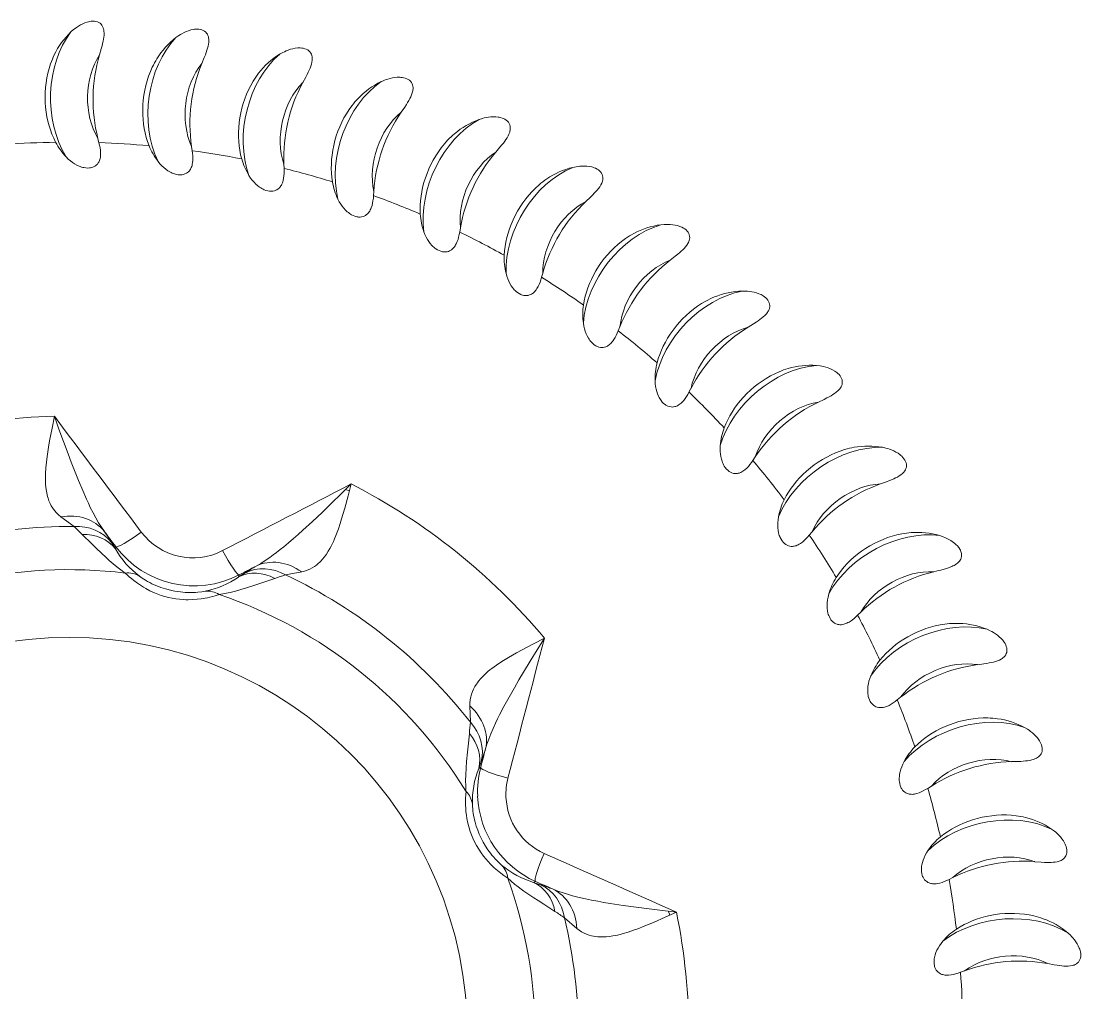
# Model space of a CAD drawing. Extents: x 89 to 601, y -20 to 440.
# Drawn here: x 568.77 to 601.11, y 135.06 to 164.71 of the extents above; entities that cross this region are included whole.
import ezdxf

# ---------------------------------------------------------------- set-up
doc = ezdxf.new("R2010")
doc.units = 0
doc.header["$LTSCALE"] = 7
doc.header["$MEASUREMENT"] = 0
doc.layers.add('8', color=250, linetype='CONTINUOUS', lineweight=15)

msp = doc.modelspace()

# ---------------------------------------------------------------- linework, layer by layer
at = {"layer": '8', "ltscale": 0.003281}
for p, q in [((571.147, 161), (571.115, 161.128)), ((576.795, 160.215), (576.79, 160.346)), ((579.526, 159.384), (579.535, 159.515)), ((584.655, 156.892), (584.691, 157.018)), ((586.996, 155.257), (587.045, 155.379)), ((589.153, 153.387), (589.214, 153.503)), ((591.103, 151.302), (591.176, 151.411)), ((592.824, 149.025), (592.908, 149.125)), ((597.088, 138.515), (597.206, 138.573)), ((597.44, 135.682), (597.563, 135.727))]:
    msp.add_line(p, q, dxfattribs=at)
at = {"layer": '8', "ltscale": 0.003282}
for p, q in [((573.992, 160.756), (573.973, 160.886)), ((582.156, 158.272), (582.178, 158.401)), ((594.298, 146.58), (594.392, 146.671)), ((596.442, 141.296), (596.553, 141.366))]:
    msp.add_line(p, q, dxfattribs=at)
at = {"layer": '8', "ltscale": 0.003135}
msp.add_line((578.786, 150.372), (578.668, 150.412), dxfattribs=at)
at = {"layer": '8', "ltscale": 0.012494}
for p, q in [((569.982, 149.58), (570.385, 149.284)), ((576.842, 147.81), (577.333, 147.902))]:
    msp.add_line(p, q, dxfattribs=at)
at = {"layer": '8', "ltscale": 0.005581}
for p, q in [((571.532, 148.794), (571.648, 148.604)), ((575.408, 147.746), (575.596, 147.867))]:
    msp.add_line(p, q, dxfattribs=at)
at = {"layer": '8', "ltscale": 0.001646}
for p, q in [((571.663, 148.668), (571.648, 148.604)), ((575.423, 147.81), (575.408, 147.746)), ((584.469, 138.456), (584.409, 138.427))]:
    msp.add_line(p, q, dxfattribs=at)
at = {"layer": '8', "ltscale": 0.00328}
msp.add_line((595.508, 143.994), (595.612, 144.075), dxfattribs=at)
at = {"layer": '8', "ltscale": 0.012508}
msp.add_line((582.461, 143.813), (582.481, 143.313), dxfattribs=at)
at = {"layer": '8', "ltscale": 0.0056}
msp.add_line((582.813, 142.112), (582.736, 141.902), dxfattribs=at)
at = {"layer": '8', "ltscale": 0.00165}
msp.add_line((582.795, 141.93), (582.736, 141.902), dxfattribs=at)
at = {"layer": '8', "ltscale": 0.005584}
msp.add_line((584.409, 138.427), (584.621, 138.356), dxfattribs=at)
at = {"layer": '8', "ltscale": 0.003136}
msp.add_line((588.569, 137.423), (588.526, 137.541), dxfattribs=at)
at = {"layer": '8', "ltscale": 0.012496}
msp.add_line((585.354, 137.347), (585.732, 137.02), dxfattribs=at)
at = {"layer": '8'}
for points in [[(570.292, 164.38), (570.374, 164.452), (570.417, 164.487), (570.462, 164.519), (570.523, 164.56), (570.586, 164.597), (570.652, 164.63), (570.72, 164.659), (570.791, 164.682), (570.827, 164.691), (570.863, 164.699), (570.912, 164.705), (570.96, 164.708), (571.009, 164.706), (571.056, 164.698), (571.101, 164.685), (571.142, 164.667), (571.179, 164.643), (571.211, 164.614), (571.238, 164.582), (571.259, 164.546), (571.276, 164.508), (571.288, 164.469), (571.295, 164.439), (571.299, 164.408), (571.303, 164.346), (571.302, 164.283), (571.296, 164.22), (571.287, 164.158), (571.275, 164.095), (571.259, 164.025), (571.242, 163.956), (571.216, 163.864), (571.162, 163.68)], [(573.495, 164.206), (573.584, 164.27), (573.63, 164.299), (573.678, 164.327), (573.743, 164.361), (573.809, 164.391), (573.878, 164.417), (573.949, 164.439), (574.022, 164.455), (574.058, 164.46), (574.095, 164.463), (574.145, 164.465), (574.193, 164.462), (574.241, 164.455), (574.287, 164.443), (574.331, 164.425), (574.37, 164.402), (574.404, 164.375), (574.433, 164.343), (574.456, 164.308), (574.474, 164.27), (574.486, 164.231), (574.494, 164.19), (574.498, 164.16), (574.499, 164.129), (574.496, 164.066), (574.488, 164.004), (574.476, 163.942), (574.46, 163.881), (574.442, 163.82), (574.419, 163.752), (574.394, 163.685), (574.36, 163.596), (574.287, 163.419)], [(569.783, 163.679), (569.753, 163.613), (569.724, 163.546), (569.696, 163.477), (569.671, 163.407), (569.625, 163.266), (569.587, 163.123), (569.556, 162.977), (569.532, 162.83), (569.515, 162.681), (569.505, 162.531), (569.502, 162.381), (569.506, 162.231), (569.517, 162.082), (569.535, 161.933), (569.56, 161.786), (569.589, 161.652), (569.624, 161.519), (569.665, 161.388), (569.712, 161.26), (569.765, 161.134), (569.824, 161.013)], [(576.661, 163.698), (576.757, 163.752), (576.806, 163.777), (576.856, 163.799), (576.924, 163.826), (576.994, 163.85), (577.065, 163.868), (577.138, 163.882), (577.211, 163.89), (577.249, 163.892), (577.286, 163.892), (577.335, 163.888), (577.383, 163.88), (577.43, 163.868), (577.474, 163.851), (577.516, 163.829), (577.552, 163.802), (577.583, 163.771), (577.609, 163.737), (577.628, 163.699), (577.642, 163.66), (577.65, 163.619), (577.654, 163.578), (577.654, 163.547), (577.652, 163.516), (577.643, 163.455), (577.628, 163.394), (577.61, 163.333), (577.588, 163.274), (577.563, 163.216), (577.533, 163.15), (577.502, 163.086), (577.458, 163.001), (577.367, 162.833)], [(572.915, 163.563), (572.878, 163.5), (572.842, 163.436), (572.807, 163.37), (572.775, 163.304), (572.715, 163.168), (572.662, 163.03), (572.616, 162.888), (572.576, 162.744), (572.544, 162.598), (572.519, 162.45), (572.5, 162.301), (572.489, 162.151), (572.484, 162.002), (572.486, 161.852), (572.495, 161.703), (572.51, 161.566), (572.531, 161.43), (572.558, 161.296), (572.591, 161.163), (572.631, 161.033), (572.677, 160.906)], [(576.018, 163.119), (575.974, 163.06), (575.932, 163.001), (575.89, 162.939), (575.851, 162.876), (575.777, 162.748), (575.71, 162.615), (575.649, 162.479), (575.595, 162.34), (575.548, 162.198), (575.507, 162.054), (575.473, 161.908), (575.446, 161.76), (575.426, 161.612), (575.412, 161.463), (575.406, 161.313), (575.406, 161.176), (575.413, 161.038), (575.426, 160.902), (575.445, 160.767), (575.471, 160.633), (575.503, 160.502)], [(579.757, 162.862), (579.858, 162.906), (579.909, 162.925), (579.962, 162.942), (580.032, 162.962), (580.104, 162.978), (580.176, 162.989), (580.25, 162.996), (580.325, 162.996), (580.362, 162.994), (580.399, 162.989), (580.447, 162.98), (580.494, 162.968), (580.54, 162.951), (580.582, 162.929), (580.621, 162.903), (580.654, 162.873), (580.682, 162.838), (580.704, 162.801), (580.719, 162.762), (580.729, 162.721), (580.733, 162.68), (580.732, 162.639), (580.729, 162.608), (580.724, 162.578), (580.708, 162.517), (580.687, 162.458), (580.663, 162.4), (580.634, 162.344), (580.604, 162.288), (580.567, 162.226), (580.529, 162.166), (580.477, 162.086), (580.369, 161.928)], [(579.057, 162.353), (579.007, 162.3), (578.959, 162.245), (578.911, 162.188), (578.866, 162.129), (578.779, 162.01), (578.698, 161.885), (578.624, 161.756), (578.555, 161.623), (578.493, 161.487), (578.438, 161.347), (578.389, 161.206), (578.346, 161.062), (578.31, 160.916), (578.281, 160.769), (578.259, 160.622), (578.246, 160.485), (578.238, 160.348), (578.236, 160.211), (578.241, 160.074), (578.253, 159.939), (578.271, 159.805)], [(582.749, 161.707), (582.854, 161.74), (582.907, 161.754), (582.961, 161.766), (583.033, 161.778), (583.106, 161.786), (583.179, 161.79), (583.254, 161.788), (583.327, 161.781), (583.364, 161.775), (583.4, 161.767), (583.447, 161.753), (583.493, 161.735), (583.537, 161.713), (583.576, 161.687), (583.612, 161.657), (583.642, 161.624), (583.666, 161.587), (583.684, 161.548), (583.695, 161.507), (583.7, 161.466), (583.7, 161.424), (583.695, 161.383), (583.689, 161.353), (583.681, 161.323), (583.659, 161.265), (583.632, 161.208), (583.601, 161.153), (583.567, 161.1), (583.531, 161.048), (583.488, 160.99), (583.444, 160.934), (583.383, 160.86), (583.259, 160.714)], [(581.999, 161.274), (581.944, 161.226), (581.891, 161.177), (581.837, 161.125), (581.786, 161.072), (581.687, 160.961), (581.594, 160.846), (581.506, 160.725), (581.424, 160.6), (581.348, 160.471), (581.278, 160.339), (581.215, 160.203), (581.158, 160.064), (581.107, 159.923), (581.063, 159.78), (581.025, 159.636), (580.997, 159.501), (580.975, 159.365), (580.959, 159.229), (580.95, 159.093), (580.948, 158.957), (580.952, 158.822)], [(571.147, 161), (571.165, 160.925), (571.18, 160.846), (571.19, 160.776), (571.196, 160.705), (571.196, 160.629), (571.194, 160.591), (571.189, 160.554), (571.182, 160.519), (571.173, 160.486), (571.163, 160.456), (571.151, 160.429), (571.139, 160.405), (571.125, 160.384), (571.099, 160.349), (571.071, 160.321), (571.043, 160.297), (571.001, 160.271), (570.958, 160.252), (570.916, 160.239), (570.887, 160.233), (570.858, 160.229), (570.802, 160.226), (570.745, 160.229), (570.688, 160.238), (570.652, 160.246), (570.615, 160.256), (570.576, 160.269), (570.538, 160.284), (570.471, 160.315), (570.405, 160.352), (570.339, 160.396), (570.274, 160.446), (570.209, 160.502), (570.146, 160.565)], [(573.992, 160.756), (574.001, 160.678), (574.008, 160.598), (574.011, 160.528), (574.009, 160.457), (574.002, 160.381), (573.995, 160.344), (573.986, 160.308), (573.976, 160.273), (573.963, 160.241), (573.95, 160.213), (573.936, 160.187), (573.921, 160.165), (573.905, 160.145), (573.876, 160.113), (573.845, 160.087), (573.814, 160.067), (573.77, 160.046), (573.726, 160.031), (573.682, 160.023), (573.653, 160.02), (573.624, 160.019), (573.567, 160.022), (573.511, 160.031), (573.455, 160.045), (573.42, 160.057), (573.385, 160.071), (573.347, 160.088), (573.31, 160.107), (573.247, 160.145), (573.186, 160.189), (573.125, 160.239), (573.065, 160.295), (573.007, 160.358), (572.95, 160.427)], [(576.795, 160.215), (576.796, 160.137), (576.795, 160.057), (576.79, 159.987), (576.781, 159.916), (576.766, 159.841), (576.755, 159.805), (576.743, 159.77), (576.729, 159.737), (576.713, 159.706), (576.697, 159.679), (576.68, 159.655), (576.663, 159.635), (576.645, 159.616), (576.612, 159.588), (576.579, 159.566), (576.547, 159.549), (576.5, 159.532), (576.455, 159.522), (576.41, 159.518), (576.381, 159.518), (576.352, 159.52), (576.296, 159.529), (576.241, 159.544), (576.187, 159.564), (576.153, 159.58), (576.12, 159.597), (576.084, 159.618), (576.05, 159.641), (575.991, 159.685), (575.934, 159.735), (575.879, 159.792), (575.825, 159.854), (575.774, 159.922), (575.725, 159.997)], [(585.604, 160.246), (585.711, 160.268), (585.766, 160.276), (585.82, 160.282), (585.894, 160.287), (585.967, 160.287), (586.04, 160.283), (586.114, 160.274), (586.187, 160.259), (586.222, 160.249), (586.258, 160.237), (586.303, 160.218), (586.347, 160.196), (586.388, 160.17), (586.424, 160.14), (586.457, 160.106), (586.483, 160.069), (586.504, 160.03), (586.517, 159.99), (586.524, 159.948), (586.525, 159.906), (586.52, 159.865), (586.511, 159.825), (586.501, 159.795), (586.49, 159.767), (586.462, 159.711), (586.43, 159.657), (586.393, 159.606), (586.354, 159.556), (586.313, 159.508), (586.264, 159.455), (586.214, 159.404), (586.146, 159.337), (586.007, 159.205)], [(584.813, 159.894), (584.753, 159.852), (584.695, 159.808), (584.636, 159.762), (584.579, 159.714), (584.469, 159.615), (584.365, 159.51), (584.265, 159.399), (584.17, 159.284), (584.081, 159.163), (583.998, 159.038), (583.921, 158.91), (583.849, 158.778), (583.784, 158.643), (583.725, 158.506), (583.673, 158.366), (583.631, 158.235), (583.595, 158.102), (583.565, 157.968), (583.541, 157.834), (583.525, 157.699), (583.515, 157.564)], [(579.526, 159.384), (579.52, 159.307), (579.509, 159.227), (579.498, 159.158), (579.481, 159.088), (579.458, 159.016), (579.444, 158.98), (579.428, 158.947), (579.411, 158.915), (579.392, 158.886), (579.373, 158.861), (579.354, 158.84), (579.334, 158.821), (579.315, 158.804), (579.279, 158.779), (579.244, 158.761), (579.21, 158.748), (579.162, 158.736), (579.115, 158.731), (579.071, 158.732), (579.042, 158.735), (579.013, 158.74), (578.958, 158.754), (578.905, 158.775), (578.854, 158.8), (578.822, 158.819), (578.79, 158.84), (578.757, 158.865), (578.725, 158.891), (578.671, 158.941), (578.62, 158.997), (578.571, 159.059), (578.524, 159.126), (578.48, 159.2), (578.439, 159.279)], [(588.29, 158.494), (588.399, 158.505), (588.454, 158.507), (588.509, 158.507), (588.583, 158.504), (588.656, 158.497), (588.728, 158.485), (588.8, 158.469), (588.871, 158.446), (588.906, 158.432), (588.939, 158.417), (588.983, 158.393), (589.024, 158.367), (589.062, 158.336), (589.095, 158.303), (589.124, 158.266), (589.146, 158.227), (589.162, 158.185), (589.172, 158.144), (589.174, 158.101), (589.171, 158.06), (589.162, 158.02), (589.148, 157.981), (589.136, 157.952), (589.121, 157.925), (589.088, 157.872), (589.05, 157.822), (589.008, 157.775), (588.964, 157.73), (588.918, 157.686), (588.864, 157.639), (588.809, 157.593), (588.734, 157.533), (588.583, 157.416)], [(582.156, 158.272), (582.141, 158.196), (582.123, 158.117), (582.104, 158.05), (582.08, 157.983), (582.049, 157.913), (582.032, 157.879), (582.012, 157.848), (581.992, 157.818), (581.97, 157.791), (581.948, 157.769), (581.927, 157.749), (581.906, 157.732), (581.885, 157.718), (581.847, 157.697), (581.81, 157.682), (581.775, 157.672), (581.726, 157.666), (581.679, 157.666), (581.634, 157.671), (581.606, 157.677), (581.578, 157.685), (581.525, 157.705), (581.474, 157.731), (581.426, 157.762), (581.396, 157.784), (581.367, 157.808), (581.337, 157.836), (581.307, 157.866), (581.259, 157.921), (581.214, 157.982), (581.172, 158.049), (581.132, 158.121), (581.096, 158.198), (581.064, 158.282)], [(587.467, 158.227), (587.403, 158.191), (587.34, 158.154), (587.277, 158.114), (587.216, 158.073), (587.096, 157.985), (586.981, 157.892), (586.87, 157.792), (586.764, 157.687), (586.663, 157.576), (586.567, 157.461), (586.477, 157.341), (586.392, 157.218), (586.313, 157.09), (586.24, 156.96), (586.173, 156.826), (586.118, 156.7), (586.068, 156.572), (586.024, 156.442), (585.987, 156.311), (585.956, 156.178), (585.932, 156.045)], [(584.655, 156.892), (584.632, 156.817), (584.606, 156.741), (584.58, 156.676), (584.549, 156.612), (584.511, 156.545), (584.49, 156.514), (584.468, 156.484), (584.444, 156.457), (584.42, 156.433), (584.396, 156.412), (584.373, 156.395), (584.35, 156.381), (584.327, 156.368), (584.287, 156.352), (584.249, 156.341), (584.213, 156.335), (584.163, 156.333), (584.117, 156.338), (584.073, 156.348), (584.046, 156.357), (584.019, 156.368), (583.968, 156.394), (583.92, 156.425), (583.876, 156.46), (583.848, 156.486), (583.822, 156.513), (583.795, 156.544), (583.768, 156.576), (583.726, 156.636), (583.688, 156.702), (583.653, 156.772), (583.621, 156.848), (583.593, 156.929), (583.569, 157.015)], [(589.932, 156.291), (589.865, 156.262), (589.798, 156.232), (589.732, 156.199), (589.666, 156.164), (589.538, 156.09), (589.414, 156.009), (589.293, 155.921), (589.176, 155.828), (589.064, 155.728), (588.957, 155.624), (588.855, 155.514), (588.757, 155.4), (588.665, 155.282), (588.579, 155.159), (588.499, 155.033), (588.431, 154.914), (588.368, 154.792), (588.311, 154.667), (588.26, 154.54), (588.215, 154.412), (588.178, 154.282)], [(590.779, 156.471), (590.888, 156.47), (590.943, 156.467), (590.998, 156.461), (591.071, 156.451), (591.143, 156.436), (591.213, 156.417), (591.283, 156.392), (591.351, 156.362), (591.384, 156.345), (591.416, 156.326), (591.457, 156.299), (591.495, 156.268), (591.529, 156.233), (591.559, 156.197), (591.584, 156.157), (591.602, 156.116), (591.614, 156.073), (591.619, 156.03), (591.617, 155.988), (591.609, 155.947), (591.596, 155.908), (591.578, 155.871), (591.563, 155.844), (591.546, 155.818), (591.507, 155.769), (591.464, 155.724), (591.418, 155.681), (591.369, 155.641), (591.319, 155.602), (591.26, 155.561), (591.201, 155.521), (591.12, 155.469), (590.957, 155.369)], [(586.996, 155.257), (586.965, 155.186), (586.931, 155.113), (586.898, 155.051), (586.861, 154.99), (586.817, 154.928), (586.793, 154.899), (586.767, 154.872), (586.741, 154.848), (586.714, 154.826), (586.688, 154.808), (586.663, 154.793), (586.639, 154.781), (586.615, 154.771), (586.574, 154.759), (586.535, 154.752), (586.498, 154.75), (586.449, 154.754), (586.403, 154.763), (586.361, 154.778), (586.334, 154.79), (586.309, 154.803), (586.261, 154.834), (586.217, 154.87), (586.176, 154.91), (586.151, 154.938), (586.128, 154.968), (586.104, 155.001), (586.081, 155.036), (586.046, 155.101), (586.014, 155.17), (585.986, 155.243), (585.963, 155.322), (585.944, 155.405), (585.929, 155.494)], [(592.181, 154.109), (592.111, 154.087), (592.042, 154.064), (591.972, 154.038), (591.903, 154.01), (591.768, 153.95), (591.636, 153.882), (591.507, 153.808), (591.381, 153.727), (591.26, 153.64), (591.142, 153.547), (591.028, 153.449), (590.92, 153.345), (590.816, 153.237), (590.718, 153.124), (590.625, 153.008), (590.544, 152.896), (590.469, 152.781), (590.399, 152.663), (590.335, 152.542), (590.278, 152.419), (590.226, 152.294)], [(593.042, 154.199), (593.151, 154.187), (593.205, 154.177), (593.259, 154.166), (593.33, 154.148), (593.4, 154.126), (593.469, 154.1), (593.536, 154.068), (593.6, 154.031), (593.631, 154.011), (593.661, 153.988), (593.698, 153.957), (593.733, 153.922), (593.764, 153.884), (593.79, 153.845), (593.81, 153.802), (593.824, 153.76), (593.831, 153.716), (593.831, 153.673), (593.825, 153.631), (593.813, 153.591), (593.796, 153.554), (593.775, 153.518), (593.757, 153.493), (593.737, 153.469), (593.693, 153.425), (593.646, 153.384), (593.595, 153.346), (593.542, 153.311), (593.488, 153.278), (593.426, 153.243), (593.362, 153.21), (593.277, 153.167), (593.104, 153.084)], [(589.153, 153.387), (589.115, 153.32), (589.074, 153.251), (589.035, 153.193), (588.991, 153.135), (588.941, 153.079), (588.914, 153.052), (588.885, 153.028), (588.857, 153.006), (588.827, 152.988), (588.8, 152.973), (588.774, 152.96), (588.748, 152.951), (588.724, 152.944), (588.681, 152.936), (588.642, 152.933), (588.605, 152.935), (588.556, 152.944), (588.512, 152.958), (588.471, 152.977), (588.446, 152.991), (588.422, 153.007), (588.378, 153.043), (588.338, 153.084), (588.301, 153.128), (588.28, 153.158), (588.259, 153.19), (588.239, 153.226), (588.22, 153.263), (588.192, 153.331), (588.168, 153.403), (588.148, 153.479), (588.133, 153.56), (588.122, 153.645), (588.117, 153.734)], [(569.786, 152.652), (569.715, 152.285), (569.642, 151.897), (569.609, 151.706), (569.586, 151.565), (569.565, 151.425), (569.542, 151.25), (569.525, 151.076), (569.514, 150.905), (569.512, 150.826), (569.511, 150.747), (569.512, 150.669), (569.516, 150.592), (569.525, 150.478), (569.541, 150.366), (569.563, 150.257), (569.577, 150.204), (569.592, 150.152), (569.62, 150.07), (569.654, 149.992), (569.693, 149.916), (569.737, 149.844), (569.787, 149.775), (569.846, 149.706), (569.911, 149.641), (569.982, 149.58)], [(569.786, 152.652), (569.927, 152.258), (570.065, 151.879), (570.203, 151.508), (570.301, 151.249), (570.4, 150.993), (570.523, 150.686), (570.65, 150.382), (570.764, 150.122), (570.823, 149.995), (570.883, 149.87), (570.965, 149.707), (571.05, 149.55), (571.137, 149.4), (571.223, 149.264), (571.311, 149.137)], [(591.103, 151.302), (591.058, 151.239), (591.01, 151.174), (590.965, 151.121), (590.916, 151.068), (590.86, 151.017), (590.83, 150.994), (590.799, 150.973), (590.768, 150.954), (590.737, 150.939), (590.709, 150.927), (590.681, 150.917), (590.655, 150.911), (590.63, 150.906), (590.587, 150.902), (590.547, 150.904), (590.511, 150.909), (590.463, 150.923), (590.421, 150.942), (590.382, 150.965), (590.359, 150.982), (590.336, 151.001), (590.296, 151.041), (590.26, 151.085), (590.229, 151.133), (590.21, 151.166), (590.194, 151.199), (590.177, 151.237), (590.163, 151.276), (590.141, 151.346), (590.125, 151.42), (590.113, 151.498), (590.106, 151.58), (590.105, 151.666), (590.109, 151.755)], [(594.19, 151.703), (594.118, 151.689), (594.047, 151.673), (593.975, 151.654), (593.903, 151.634), (593.763, 151.588), (593.624, 151.535), (593.488, 151.474), (593.355, 151.407), (593.224, 151.333), (593.098, 151.253), (592.975, 151.167), (592.856, 151.076), (592.741, 150.979), (592.632, 150.877), (592.527, 150.771), (592.435, 150.668), (592.348, 150.562), (592.267, 150.452), (592.19, 150.338), (592.12, 150.222), (592.056, 150.102)], [(595.056, 151.703), (595.163, 151.679), (595.216, 151.664), (595.268, 151.648), (595.337, 151.622), (595.404, 151.593), (595.47, 151.559), (595.533, 151.521), (595.593, 151.477), (595.622, 151.454), (595.649, 151.429), (595.683, 151.393), (595.714, 151.355), (595.741, 151.314), (595.762, 151.272), (595.778, 151.228), (595.787, 151.184), (595.79, 151.14), (595.786, 151.097), (595.775, 151.056), (595.759, 151.018), (595.738, 150.982), (595.713, 150.949), (595.692, 150.926), (595.67, 150.905), (595.622, 150.865), (595.571, 150.829), (595.517, 150.797), (595.46, 150.768), (595.403, 150.741), (595.337, 150.712), (595.271, 150.686), (595.181, 150.652), (595.001, 150.588)], [(575.944, 148.079), (576.083, 148.159), (576.223, 148.247), (576.365, 148.343), (576.467, 148.417), (576.569, 148.494), (576.679, 148.58), (576.789, 148.668), (576.935, 148.79), (577.081, 148.916), (577.227, 149.044), (577.372, 149.175), (577.663, 149.444), (577.954, 149.719), (578.245, 149.999), (578.537, 150.284), (578.843, 150.585)], [(577.333, 147.902), (577.418, 147.924), (577.5, 147.952), (577.578, 147.985), (577.653, 148.024), (577.724, 148.069), (577.782, 148.11), (577.836, 148.155), (577.889, 148.203), (577.926, 148.241), (577.963, 148.281), (578.032, 148.365), (578.09, 148.446), (578.145, 148.531), (578.197, 148.62), (578.231, 148.683), (578.264, 148.748), (578.3, 148.827), (578.336, 148.907), (578.397, 149.06), (578.455, 149.218), (578.509, 149.381), (578.551, 149.517), (578.592, 149.655), (578.645, 149.842), (578.747, 150.222), (578.843, 150.585)], [(592.824, 149.025), (592.773, 148.966), (592.718, 148.907), (592.668, 148.859), (592.614, 148.812), (592.553, 148.767), (592.52, 148.747), (592.488, 148.729), (592.455, 148.714), (592.423, 148.701), (592.393, 148.692), (592.365, 148.686), (592.338, 148.682), (592.312, 148.68), (592.269, 148.681), (592.23, 148.686), (592.194, 148.696), (592.148, 148.715), (592.108, 148.738), (592.072, 148.765), (592.051, 148.784), (592.03, 148.805), (591.995, 148.849), (591.964, 148.897), (591.937, 148.948), (591.922, 148.982), (591.909, 149.017), (591.897, 149.057), (591.886, 149.097), (591.872, 149.169), (591.864, 149.244), (591.86, 149.323), (591.862, 149.405), (591.87, 149.49), (591.883, 149.579)], [(595.936, 149.1), (595.863, 149.094), (595.791, 149.085), (595.717, 149.075), (595.644, 149.062), (595.499, 149.031), (595.356, 148.992), (595.214, 148.946), (595.075, 148.893), (594.937, 148.833), (594.803, 148.767), (594.672, 148.695), (594.544, 148.616), (594.42, 148.532), (594.3, 148.442), (594.185, 148.347), (594.083, 148.255), (593.985, 148.158), (593.893, 148.057), (593.805, 147.952), (593.723, 147.844), (593.647, 147.732)], [(570.638, 149.044), (570.925, 148.76), (571.069, 148.619), (571.212, 148.481), (571.372, 148.331), (571.46, 148.252), (571.578, 148.15), (571.696, 148.053), (571.815, 147.961), (571.949, 147.866)], [(597.418, 148.591), (597.383, 148.644), (597.343, 148.694), (597.298, 148.74), (597.262, 148.772), (597.224, 148.802), (597.185, 148.83), (597.145, 148.856), (597.062, 148.904), (596.976, 148.945), (596.888, 148.98), (596.798, 149.01)], [(597.418, 148.591), (597.434, 148.56), (597.448, 148.528), (597.459, 148.495), (597.466, 148.461), (597.471, 148.417), (597.469, 148.374), (597.46, 148.333), (597.446, 148.294), (597.426, 148.258), (597.403, 148.225), (597.376, 148.195), (597.346, 148.168), (597.314, 148.144), (597.28, 148.121), (597.245, 148.101), (597.208, 148.082), (597.171, 148.065), (597.095, 148.035), (597.017, 148.008), (596.938, 147.985), (596.834, 147.957), (596.765, 147.94), (596.626, 147.906)], [(571.949, 147.866), (572.005, 147.813), (572.068, 147.755), (572.135, 147.698), (572.208, 147.639), (572.319, 147.556), (572.441, 147.474), (572.507, 147.433), (572.575, 147.393), (572.702, 147.326), (572.769, 147.294), (572.837, 147.264), (572.941, 147.222), (573.048, 147.183), (573.158, 147.15), (573.269, 147.121), (573.381, 147.097), (573.494, 147.078), (573.607, 147.065), (573.72, 147.056), (573.795, 147.053), (573.869, 147.051), (574.014, 147.055), (574.144, 147.065), (574.269, 147.08), (574.388, 147.099), (574.463, 147.114), (574.535, 147.13), (574.618, 147.151), (574.695, 147.172), (574.817, 147.212)], [(572.38, 147.772), (572.461, 147.714), (572.564, 147.648), (572.626, 147.612), (572.694, 147.576), (572.762, 147.542), (572.835, 147.508), (572.967, 147.453), (573.036, 147.427), (573.108, 147.403), (573.181, 147.381), (573.255, 147.36), (573.356, 147.336), (573.457, 147.316), (573.558, 147.299), (573.633, 147.29), (573.707, 147.282), (573.78, 147.277), (573.85, 147.273), (573.935, 147.272), (574.015, 147.273), (574.092, 147.276), (574.164, 147.282), (574.288, 147.296), (574.388, 147.313)], [(574.817, 147.212), (574.981, 147.24), (575.146, 147.274), (575.312, 147.315), (575.479, 147.362), (575.647, 147.413), (575.873, 147.486), (576.025, 147.538), (576.51, 147.704)], [(593.486, 146.443), (593.459, 146.484), (593.436, 146.526), (593.417, 146.571), (593.405, 146.605), (593.394, 146.64), (593.378, 146.714), (593.369, 146.791), (593.365, 146.872), (593.369, 146.957), (593.379, 147.044), (593.396, 147.135), (593.42, 147.229)], [(593.486, 146.443), (593.522, 146.401), (593.542, 146.382), (593.563, 146.363), (593.595, 146.341), (593.632, 146.321), (593.673, 146.305), (593.697, 146.298), (593.723, 146.293), (593.76, 146.29), (593.802, 146.29), (593.847, 146.296), (593.877, 146.303), (593.908, 146.312), (593.939, 146.323), (593.97, 146.336), (594.003, 146.353), (594.036, 146.371), (594.097, 146.41), (594.139, 146.441), (594.179, 146.473), (594.241, 146.526), (594.298, 146.58)], [(597.401, 146.33), (597.328, 146.331), (597.255, 146.33), (597.181, 146.327), (597.106, 146.322), (596.959, 146.306), (596.813, 146.283), (596.667, 146.252), (596.522, 146.214), (596.38, 146.169), (596.239, 146.117), (596.101, 146.058), (595.965, 145.994), (595.833, 145.923), (595.705, 145.846), (595.58, 145.763), (595.469, 145.682), (595.362, 145.596), (595.259, 145.506), (595.161, 145.41), (595.069, 145.311), (594.981, 145.208)], [(584.74, 145.882), (584.409, 145.708), (584.06, 145.524), (583.891, 145.431), (583.766, 145.361), (583.644, 145.29), (583.492, 145.198), (583.345, 145.103), (583.204, 145.005), (583.141, 144.957), (583.079, 144.909), (583.019, 144.859), (582.961, 144.808), (582.877, 144.73), (582.8, 144.648), (582.729, 144.563), (582.696, 144.519), (582.664, 144.474), (582.619, 144.401), (582.578, 144.326), (582.543, 144.248), (582.514, 144.169), (582.491, 144.087), (582.474, 143.998), (582.464, 143.907), (582.461, 143.813)], [(584.74, 145.882), (584.52, 145.526), (584.31, 145.182), (584.105, 144.842), (583.964, 144.604), (583.825, 144.366), (583.662, 144.079), (583.503, 143.791), (583.371, 143.539), (583.309, 143.414), (583.249, 143.289), (583.173, 143.124), (583.103, 142.96), (583.04, 142.798), (582.987, 142.647), (582.943, 142.499)], [(598.248, 146.15), (598.348, 146.104), (598.396, 146.079), (598.444, 146.051), (598.506, 146.012), (598.566, 145.97), (598.623, 145.923), (598.677, 145.872), (598.727, 145.817), (598.75, 145.788), (598.771, 145.758), (598.797, 145.716), (598.819, 145.672), (598.837, 145.627), (598.849, 145.581), (598.856, 145.535), (598.856, 145.49), (598.849, 145.446), (598.836, 145.406), (598.817, 145.368), (598.793, 145.334), (598.765, 145.303), (598.734, 145.276), (598.709, 145.258), (598.683, 145.241), (598.628, 145.212), (598.57, 145.188), (598.51, 145.168), (598.449, 145.151), (598.388, 145.136), (598.317, 145.122), (598.247, 145.11), (598.152, 145.095), (597.962, 145.07)], [(595.508, 143.994), (595.446, 143.947), (595.38, 143.901), (595.321, 143.864), (595.258, 143.829), (595.189, 143.798), (595.153, 143.785), (595.118, 143.774), (595.083, 143.766), (595.048, 143.761), (595.017, 143.758), (594.988, 143.758), (594.961, 143.76), (594.936, 143.763), (594.894, 143.773), (594.856, 143.787), (594.824, 143.803), (594.783, 143.831), (594.748, 143.862), (594.719, 143.896), (594.702, 143.92), (594.686, 143.944), (594.66, 143.995), (594.64, 144.048), (594.625, 144.103), (594.617, 144.14), (594.612, 144.177), (594.608, 144.218), (594.606, 144.26), (594.607, 144.333), (594.614, 144.409), (594.627, 144.486), (594.646, 144.566), (594.671, 144.648), (594.703, 144.732)], [(598.568, 143.421), (598.495, 143.43), (598.423, 143.436), (598.349, 143.441), (598.274, 143.444), (598.126, 143.444), (597.978, 143.436), (597.83, 143.42), (597.682, 143.397), (597.536, 143.367), (597.39, 143.331), (597.247, 143.287), (597.105, 143.237), (596.967, 143.18), (596.831, 143.117), (596.698, 143.048), (596.579, 142.979), (596.464, 142.905), (596.352, 142.825), (596.245, 142.741), (596.142, 142.652), (596.044, 142.558)], [(582.451, 142.964), (582.41, 142.585), (582.39, 142.397), (582.364, 142.118), (582.348, 141.913), (582.338, 141.71), (582.335, 141.54), (582.338, 141.372), (582.347, 141.207)], [(599.392, 143.153), (599.486, 143.098), (599.532, 143.067), (599.576, 143.035), (599.634, 142.99), (599.689, 142.941), (599.741, 142.889), (599.789, 142.833), (599.833, 142.773), (599.853, 142.742), (599.871, 142.709), (599.892, 142.665), (599.91, 142.619), (599.923, 142.572), (599.93, 142.525), (599.932, 142.479), (599.927, 142.434), (599.916, 142.391), (599.898, 142.352), (599.876, 142.316), (599.848, 142.285), (599.817, 142.257), (599.784, 142.234), (599.757, 142.218), (599.729, 142.204), (599.671, 142.181), (599.611, 142.163), (599.55, 142.15), (599.487, 142.139), (599.424, 142.131), (599.353, 142.124), (599.282, 142.119), (599.186, 142.115), (598.995, 142.11)], [(596.442, 141.296), (596.375, 141.256), (596.304, 141.217), (596.242, 141.186), (596.176, 141.158), (596.103, 141.134), (596.067, 141.125), (596.03, 141.118), (595.994, 141.114), (595.96, 141.112), (595.929, 141.113), (595.9, 141.116), (595.873, 141.12), (595.848, 141.126), (595.807, 141.14), (595.772, 141.158), (595.741, 141.178), (595.703, 141.21), (595.672, 141.244), (595.646, 141.281), (595.631, 141.306), (595.619, 141.332), (595.598, 141.385), (595.584, 141.44), (595.574, 141.497), (595.571, 141.534), (595.569, 141.572), (595.569, 141.613), (595.572, 141.654), (595.581, 141.727), (595.596, 141.802), (595.617, 141.878), (595.644, 141.955), (595.678, 142.034), (595.718, 142.114)], [(582.376, 140.374), (582.405, 140.233), (582.423, 140.161), (582.443, 140.09), (582.477, 139.983), (582.516, 139.876), (582.56, 139.771), (582.608, 139.666), (582.669, 139.552), (582.735, 139.44), (582.807, 139.332), (582.882, 139.229), (582.953, 139.142), (583.025, 139.059), (583.1, 138.98), (583.156, 138.925), (583.212, 138.872), (583.312, 138.784), (583.409, 138.706), (583.501, 138.639), (583.565, 138.595), (583.623, 138.556)], [(599.425, 140.406), (599.353, 140.422), (599.282, 140.437), (599.209, 140.449), (599.135, 140.46), (598.988, 140.475), (598.839, 140.483), (598.69, 140.483), (598.541, 140.475), (598.392, 140.461), (598.244, 140.439), (598.097, 140.411), (597.951, 140.376), (597.807, 140.334), (597.665, 140.286), (597.526, 140.231), (597.401, 140.175), (597.278, 140.113), (597.159, 140.045), (597.043, 139.973), (596.931, 139.895), (596.825, 139.812)], [(582.626, 140.264), (582.662, 140.144), (582.704, 140.021), (582.754, 139.897), (582.811, 139.773), (582.875, 139.652), (582.944, 139.535), (583.017, 139.424), (583.092, 139.321), (583.139, 139.261), (583.186, 139.204), (583.237, 139.147), (583.287, 139.094), (583.367, 139.016), (583.436, 138.955)], [(600.216, 140.054), (600.304, 139.989), (600.346, 139.954), (600.387, 139.917), (600.44, 139.866), (600.489, 139.812), (600.535, 139.755), (600.578, 139.694), (600.615, 139.629), (600.631, 139.596), (600.646, 139.562), (600.663, 139.516), (600.675, 139.469), (600.683, 139.421), (600.686, 139.373), (600.682, 139.327), (600.673, 139.282), (600.657, 139.241), (600.636, 139.204), (600.61, 139.171), (600.579, 139.142), (600.546, 139.118), (600.51, 139.098), (600.481, 139.086), (600.452, 139.075), (600.392, 139.058), (600.331, 139.046), (600.268, 139.039), (600.205, 139.035), (600.142, 139.034), (600.07, 139.034), (599.998, 139.037), (599.903, 139.043), (599.712, 139.057)], [(597.088, 138.515), (597.017, 138.482), (596.943, 138.451), (596.878, 138.427), (596.809, 138.406), (596.735, 138.39), (596.697, 138.385), (596.66, 138.382), (596.624, 138.381), (596.589, 138.383), (596.558, 138.387), (596.53, 138.392), (596.504, 138.4), (596.48, 138.408), (596.44, 138.427), (596.407, 138.448), (596.378, 138.471), (596.344, 138.507), (596.317, 138.544), (596.295, 138.583), (596.283, 138.61), (596.273, 138.637), (596.258, 138.692), (596.25, 138.748), (596.246, 138.805), (596.246, 138.843), (596.249, 138.881), (596.253, 138.921), (596.26, 138.962), (596.277, 139.034), (596.3, 139.107), (596.328, 139.18), (596.364, 139.254), (596.405, 139.329), (596.453, 139.404)], [(583.623, 138.556), (583.726, 138.465), (583.832, 138.375), (583.943, 138.287), (584.029, 138.222), (584.117, 138.159), (584.298, 138.034), (584.419, 137.953), (584.545, 137.871), (584.719, 137.759), (585.063, 137.54)], [(585.004, 138.217), (585.153, 138.157), (585.31, 138.102), (585.473, 138.052), (585.594, 138.018), (585.718, 137.986), (585.854, 137.953), (585.991, 137.923), (586.178, 137.885), (586.366, 137.849), (586.558, 137.815), (586.751, 137.783), (587.143, 137.723), (587.539, 137.667), (587.94, 137.614), (588.344, 137.564), (588.771, 137.512)], [(585.732, 137.02), (585.802, 136.967), (585.875, 136.921), (585.95, 136.88), (586.027, 136.846), (586.106, 136.818), (586.174, 136.799), (586.243, 136.784), (586.313, 136.773), (586.366, 136.768), (586.42, 136.764), (586.529, 136.762), (586.629, 136.767), (586.73, 136.777), (586.832, 136.792), (586.902, 136.805), (586.973, 136.82), (587.057, 136.84), (587.142, 136.862), (587.301, 136.91), (587.461, 136.964), (587.621, 137.023), (587.754, 137.075), (587.887, 137.129), (588.066, 137.204), (588.427, 137.361), (588.771, 137.512)], [(599.961, 137.318), (599.892, 137.342), (599.822, 137.364), (599.751, 137.384), (599.679, 137.402), (599.534, 137.433), (599.387, 137.456), (599.239, 137.471), (599.09, 137.48), (598.94, 137.481), (598.791, 137.475), (598.641, 137.462), (598.492, 137.442), (598.345, 137.416), (598.199, 137.383), (598.055, 137.343), (597.924, 137.3), (597.796, 137.251), (597.67, 137.196), (597.547, 137.136), (597.428, 137.071), (597.313, 136.999)], [(600.711, 136.885), (600.792, 136.811), (600.83, 136.772), (600.868, 136.732), (600.914, 136.675), (600.958, 136.616), (600.998, 136.554), (601.034, 136.489), (601.064, 136.421), (601.077, 136.387), (601.088, 136.351), (601.1, 136.304), (601.107, 136.255), (601.11, 136.207), (601.108, 136.159), (601.099, 136.113), (601.085, 136.07), (601.065, 136.031), (601.041, 135.996), (601.011, 135.966), (600.978, 135.941), (600.942, 135.92), (600.904, 135.904), (600.874, 135.895), (600.844, 135.887), (600.783, 135.876), (600.72, 135.871), (600.657, 135.871), (600.594, 135.873), (600.531, 135.879), (600.46, 135.887), (600.389, 135.897), (600.294, 135.913), (600.106, 135.947)], [(597.44, 135.682), (597.366, 135.657), (597.289, 135.633), (597.221, 135.616), (597.151, 135.603), (597.075, 135.594), (597.038, 135.593), (597, 135.594), (596.964, 135.597), (596.93, 135.602), (596.9, 135.61), (596.872, 135.618), (596.847, 135.628), (596.824, 135.639), (596.787, 135.662), (596.756, 135.686), (596.73, 135.712), (596.699, 135.751), (596.676, 135.792), (596.658, 135.833), (596.649, 135.86), (596.642, 135.888), (596.633, 135.945), (596.63, 136.001), (596.633, 136.059), (596.637, 136.096), (596.644, 136.133), (596.652, 136.173), (596.663, 136.213), (596.687, 136.283), (596.718, 136.353), (596.754, 136.422), (596.797, 136.493), (596.846, 136.563), (596.902, 136.633)]]:
    msp.add_lwpolyline(points, dxfattribs=at)
msp.add_circle((570.234, 133.741), 12.161, dxfattribs=at)
for centre, radius, start, end in [((571.922, 162.662), 2.368, 133.4957, 154.5677), ((574.936, 162.327), 2.368, 127.4957, 148.5677), ((575.762, 162.32), 4.797, 163.5291, 194.3925), ((577.898, 161.679), 2.368, 121.4957, 142.5677), ((578.719, 161.586), 4.797, 157.5291, 188.3925), ((581.583, 160.546), 4.797, 151.5291, 182.3925), ((580.777, 160.725), 2.368, 115.4957, 136.5677), ((584.323, 159.213), 4.797, 145.5291, 176.3925), ((583.54, 159.475), 2.368, 109.4957, 130.5677), ((570.234, 133.741), 27.275, 90.8613, 94.0809), ((571.543, 161.909), 1.939, 207.5475, 223.8921), ((570.234, 133.741), 27.275, 84.8613, 88.0809), ((574.481, 161.618), 1.939, 201.5475, 217.8921), ((570.234, 133.741), 27.275, 78.8613, 82.0809), ((586.908, 157.601), 4.797, 139.5291, 170.3925), ((577.371, 161.022), 1.939, 195.5475, 211.8921), ((570.234, 133.741), 27.275, 72.8613, 76.0809), ((586.157, 157.944), 2.368, 103.4957, 124.5677), ((580.184, 160.126), 1.939, 189.5475, 205.8921), ((570.234, 133.741), 27.275, 66.8613, 70.0809), ((589.311, 155.727), 4.797, 133.5291, 164.3925), ((582.887, 158.942), 1.939, 183.5475, 199.8921), ((588.599, 156.147), 2.368, 97.4957, 118.5677), ((570.234, 133.741), 27.275, 60.8613, 64.0809), ((585.452, 157.481), 1.939, 177.5475, 193.8921), ((591.505, 153.613), 4.797, 127.5291, 158.3925), ((570.234, 133.741), 27.275, 54.8613, 58.0809), ((590.841, 154.104), 2.368, 91.4957, 112.5677), ((587.85, 155.76), 1.939, 171.5475, 187.8921), ((570.234, 133.741), 27.275, 48.8613, 52.0809), ((593.465, 151.28), 4.797, 121.5291, 152.3925), ((590.056, 153.798), 1.939, 165.5475, 181.8921), ((592.856, 151.839), 2.368, 85.4957, 106.5677), ((570.234, 133.741), 27.275, 42.8613, 46.0809), ((595.171, 148.756), 4.797, 115.5291, 146.3925), ((570.234, 133.741), 18.916, 91.3566, 114.3577), ((592.043, 151.616), 1.939, 159.5475, 175.8921), ((594.624, 149.375), 2.368, 79.4957, 100.5677), ((570.234, 133.741), 27.275, 36.8613, 40.0809), ((570.234, 133.741), 18.916, 39.928, 62.9292), ((596.604, 146.067), 4.797, 109.5291, 140.3925), ((593.793, 149.239), 1.939, 153.5475, 169.8921), ((570.234, 133.741), 15.544, 89.4443, 116.27), ((561.421, 139.594), 13.2, 45.7119, 47.2286), ((561.919, 142.822), 11.318, 31.8529, 33.9175), ((574.013, 150.296), 1.967, 216.8351, 297.4506), ((596.125, 146.74), 2.368, 73.4957, 94.5677), ((570.234, 133.741), 27.275, 30.8613, 34.0809), ((574.018, 149.949), 2.725, 209.5957, 233.0547), ((574.051, 150.464), 2.988, 216.9493, 297.3364), ((570.234, 133.741), 14.229, 83.0754, 122.6389), ((572.023, 147.165), 0.705, 59.521, 95.9589), ((581.666, 138.314), 11.318, 120.3684, 122.4329), ((580.717, 135.181), 13.211, 107.0573, 108.5728), ((570.234, 133.741), 15.544, 38.0122, 64.8414), ((597.748, 143.243), 4.797, 103.5291, 134.3925), ((573.858, 149.985), 2.724, 281.23, 304.6937), ((595.283, 146.691), 1.939, 147.5475, 163.8921), ((574.447, 146.612), 0.705, 58.3263, 94.7646), ((570.234, 133.741), 14.229, 31.6469, 71.2102), ((570.234, 133.741), 27.275, 24.8613, 28.0809), ((597.342, 143.962), 2.368, 67.4957, 88.5677), ((596.5, 144.002), 1.939, 141.5475, 157.8921), ((598.591, 140.315), 4.797, 97.5291, 128.3925), ((570.234, 133.741), 27.275, 18.8613, 22.0809), ((569.419, 144.272), 13.097, 354.2694, 355.8032), ((598.262, 141.073), 2.368, 61.4957, 82.5677), ((572.146, 145.906), 11.322, 340.4229, 342.4875), ((597.429, 141.2), 1.939, 135.5475, 151.8921), ((599.123, 137.315), 4.797, 91.5291, 122.3925), ((585.266, 140.889), 2.725, 158.1735, 181.6277), ((585.698, 141.183), 2.997, 165.5623, 182.478), ((585.543, 141.108), 1.977, 165.4735, 182.4118), ((585.295, 140.892), 2.964, 173.9035, 190.0574), ((581.845, 140.712), 0.705, 8.0924, 44.5303), ((585.688, 141.183), 2.988, 182.4883, 245.9102), ((585.533, 141.108), 1.967, 182.4282, 246.0247), ((570.234, 133.741), 27.275, 12.8613, 16.0809), ((584.96, 140.907), 2.42, 182.2725, 195.4181), ((598.874, 138.103), 2.368, 55.4957, 76.5677), ((598.059, 138.317), 1.939, 129.5475, 145.8921), ((599.338, 134.276), 4.797, 85.5291, 116.3925), ((582.923, 138.472), 0.705, 6.8982, 43.3362), ((585.194, 141.036), 2.725, 229.8025, 253.2598), ((570.234, 133.741), 14.229, 340.2183, 19.7817), ((570.234, 133.741), 27.275, 6.8613, 10.0809), ((580.937, 127.655), 11.318, 68.9396, 71.0045), ((577.902, 126.452), 13.199, 55.6278, 57.1455), ((570.234, 133.741), 18.916, 348.4994, 11.5006), ((570.234, 133.741), 15.544, 346.5872, 13.4134), ((599.174, 135.085), 2.368, 49.4957, 70.5677), ((598.385, 135.383), 1.939, 123.5475, 139.8921), ((599.234, 131.23), 4.797, 79.5291, 110.3925), ((570.234, 133.741), 27.275, 0.8613, 4.0809)]:
    msp.add_arc(centre, radius, start, end, dxfattribs=at)
at = {"layer": '8', "extrusion": (0, 0, -1)}
for centre, major_axis, ratio, start_param, end_param in [((571.606, 162.366), (0, 2.74), 0.707107, 3.995153, 5.538269), ((574.59, 162.066), (0.286, 2.725), 0.707107, 3.995153, 5.538269), ((572.171, 162.366), (0, 1.94), 0.707107, 4.020218, 5.456624), ((577.527, 161.455), (0.57, 2.68), 0.707107, 3.995153, 5.538269), ((575.153, 162.006), (0.203, 1.929), 0.707107, 4.020218, 5.456624), ((578.081, 161.337), (0.403, 1.898), 0.707107, 4.020218, 5.456624), ((580.384, 160.541), (0.847, 2.606), 0.707107, 3.995153, 5.538269), ((580.922, 160.366), (0.599, 1.845), 0.707107, 4.020218, 5.456624), ((583.13, 159.333), (1.114, 2.503), 0.707107, 3.995153, 5.538269), ((583.647, 159.103), (0.789, 1.772), 0.707107, 4.020218, 5.456624), ((585.734, 157.845), (1.37, 2.373), 0.707107, 3.995153, 5.538269), ((586.224, 157.562), (0.97, 1.68), 0.707107, 4.020218, 5.456624), ((588.169, 156.093), (1.611, 2.217), 0.707107, 3.995153, 5.538269), ((588.627, 155.76), (1.14, 1.569), 0.707107, 4.020218, 5.456624), ((590.407, 154.095), (1.833, 2.036), 0.707107, 3.995153, 5.538269), ((590.828, 153.717), (1.298, 1.442), 0.707107, 4.020218, 5.456624), ((592.424, 151.875), (2.036, 1.833), 0.707107, 3.995153, 5.538269), ((592.803, 151.455), (1.442, 1.298), 0.707107, 4.020218, 5.456624), ((581.535, 142.293), (59.364, -78.441), 0.032079, 1.682139, 1.727475), ((594.198, 149.456), (2.217, 1.611), 0.707107, 3.995153, 5.538269), ((563.763, 146.349), (87.519, 44.916), 0.032079, 1.414117, 1.459453), ((594.531, 148.999), (1.57, 1.14), 0.707107, 4.020218, 5.456624), ((570.005, 148.148), (-1.353, -0.925), 0.831793, 2.073238, 3.083749), ((570.371, 147.916), (-1.223, -0.791), 0.916579, 2.115337, 3.061272), ((580.851, 141.776), (59.961, -79.231), 0.032079, 1.682139, 1.68808), ((572.46, 149.271), (-0.8, -0.601), 0.111056, 4.823259, 6.250901), ((595.71, 146.865), (2.373, 1.37), 0.707107, 3.995153, 5.538269), ((570.606, 147.815), (-1.098, -0.712), 0.914829, 2.13143, 3.062075), ((574.967, 148.699), (0.46, -0.888), 0.111056, 0.032284, 1.459927), ((576.692, 146.622), (0.818, -1.42), 0.831792, 3.199417, 4.209932), ((576.005, 146.582), (0.68, -1.118), 0.914829, 3.221113, 4.151758), ((564.154, 145.587), (88.4, 45.368), 0.032079, 1.453512, 1.459453), ((576.26, 146.572), (0.758, -1.243), 0.916578, 3.2219, 4.167836), ((595.993, 146.375), (1.68, 0.97), 0.707107, 4.020218, 5.456624), ((596.942, 144.13), (2.503, 1.114), 0.707107, 3.995153, 5.538269), ((583.966, 130.238), (-24.315, -95.32), 0.032079, 1.682139, 1.727475), ((597.172, 143.614), (1.772, 0.789), 0.707107, 4.020218, 5.456624), ((581.357, 142.904), (-1.566, 0.481), 0.831714, 2.07324, 3.083761), ((597.882, 141.282), (2.606, 0.847), 0.707107, 3.995153, 5.538269), ((581.404, 142.472), (-1.379, 0.462), 0.916573, 2.115394, 3.061272), ((581.471, 142.225), (-1.239, 0.414), 0.914817, 2.131543, 3.062081), ((583.136, 130.45), (-24.56, -96.279), 0.032079, 1.682139, 1.688089), ((598.057, 140.744), (1.845, 0.599), 0.707107, 4.020218, 5.456624), ((583.764, 141.683), (-0.968, 0.251), 0.111056, 4.823259, 6.250901), ((598.519, 138.35), (2.68, 0.57), 0.707107, 3.995153, 5.538269), ((584.879, 139.367), (-0.408, -0.913), 0.111056, 0.032284, 1.459927), ((576.057, 146.661), (89.684, -40.42), 0.032079, 1.414117, 1.459453), ((598.636, 137.797), (1.898, 0.403), 0.707107, 4.020218, 5.456624), ((583.872, 137.235), (-0.449, -1.229), 0.914828, 3.221111, 4.15174), ((575.705, 145.88), (90.587, -40.827), 0.032079, 1.453511, 1.459453), ((584.023, 137.029), (-0.499, -1.368), 0.916578, 3.221901, 4.16783), ((584.331, 136.723), (-0.601, -1.525), 0.831781, 3.199413, 4.20993), ((598.845, 135.369), (2.725, 0.286), 0.707107, 3.995153, 5.538269), ((598.905, 134.806), (1.929, 0.203), 0.707107, 4.020218, 5.456624)]:
    msp.add_ellipse(centre, major_axis=major_axis, ratio=ratio, start_param=start_param, end_param=end_param, dxfattribs=at)

doc.saveas('drawing.dxf')
